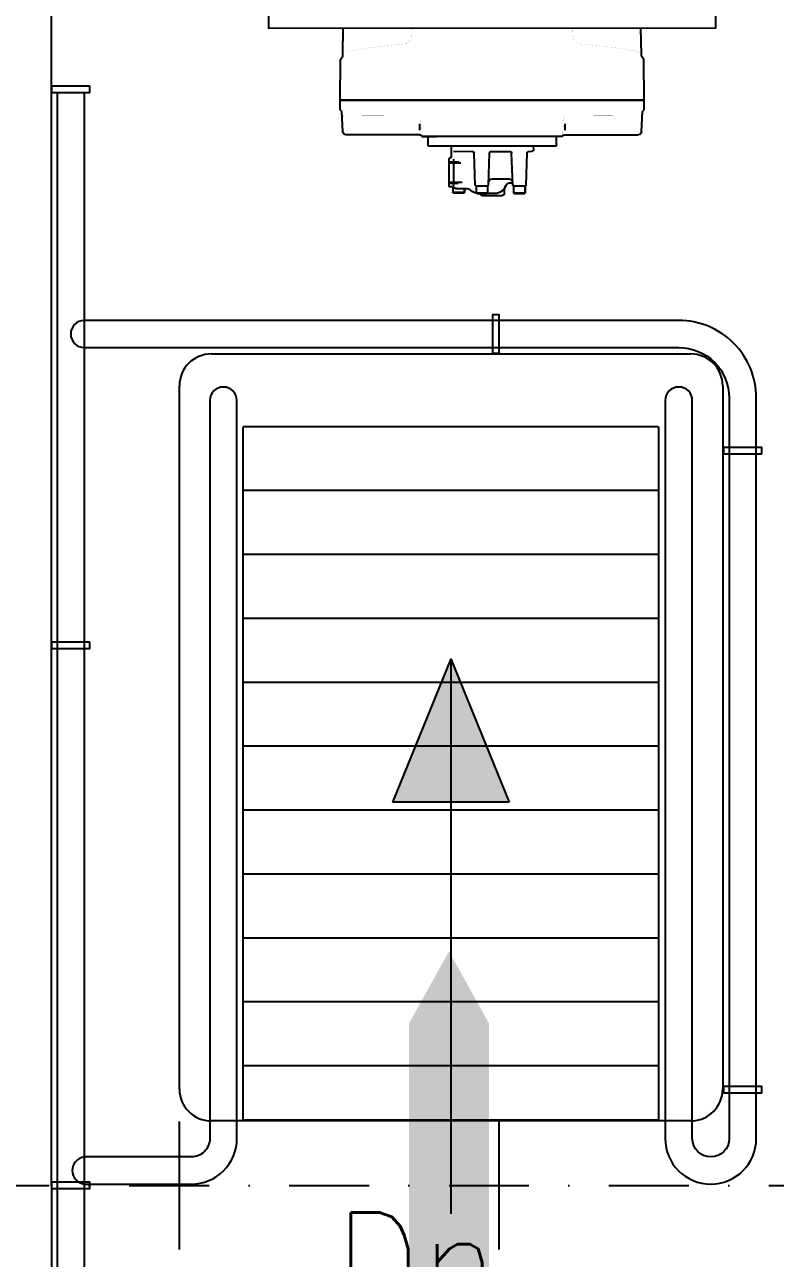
# Model space of a CAD drawing. Header units: millimetres. Extents: x 1084702 to 1166801, y 36632 to 124519.
# Drawn here: x 1104651 to 1105825, y 78443 to 80373 of the extents above; entities that cross this region are included whole.
import ezdxf

# ---------------------------------------------------------------- set-up
doc = ezdxf.new("R2010")
doc.units = ezdxf.units.MM
doc.header["$LTSCALE"] = 250
doc.linetypes.add('DASHDOT', pattern=[1, 0.5, -0.25, 0, -0.25])
doc.layers.get('0').update_dxf_attribs({"color": 255})
for name, color, linetype in [('%posline', 240, 'Continuous'), ('%symbol', 1, 'Continuous'), ('SAFECO3', 80, 'Continuous')]:
    doc.layers.add(name, color=color, linetype=linetype)
doc.styles.add('18', font='romans', dxfattribs={"height": 180})
doc.styles.add('ROMANS', font='ROMANS.shx', dxfattribs={"height": 100})
doc.dimstyles.new('dott', dxfattribs={"dimscale": 100, "dimtxt": 150, "dimasz": 0.01, "dimexe": 0.5, "dimexo": 1, "dimgap": 1, "dimtad": 1, "dimdsep": 46, "dimtxsty": 'ROMANS', "dimcen": 1.5, "dimclrd": 1, "dimclre": 1, "dimclrt": 2, "dimazin": 2, "dimtfac": 1, "dimtmove": 2, "dimatfit": 3, "dimldrblk": 'DOT', "dimfxl": 1, "dimtvp": 100, "dimtolj": 1, "dimarcsym": 0})

# ---------------------------------------------------------------- blocks, each defined once
blk = doc.blocks.new('A$C64097268')
for p, q in [((12500, -100), (12500, 100)), ((13000, -100), (13000, 100))]:
    blk.add_line(p, q)
at = {"linetype": 'DASHDOT'}
blk.add_line((-2084.2, 0), (35128.7, 0), dxfattribs=at)
blk = doc.blocks.new('A.3.1_SYMB')
at = {"layer": 'SAFECO3'}
blk.add_lwpolyline([(0, 0, 0, 360, 0), (-324, 0, 150, 150, 0), (-1008, 0, 150, 150, 0)], format="xyseb", dxfattribs=at)
blk = doc.blocks.new('_Dot')
at = {"color": 0, "linetype": 'ByBlock', "lineweight": -2}
blk.add_line((-0.5, 0), (-1, 0), dxfattribs=at)
at = {"color": 0, "linetype": 'ByBlock', "const_width": 0.5}
blk.add_lwpolyline([(-0.25, 0, 1), (0.25, 0, 1)], format="xyb", close=True, dxfattribs=at)
blk = doc.blocks.new('sb vinsj')
for p, q in [((314.2, -1969.7), (331.9, -1966.5)), ((315, -1968.5), (330.7, -1965.7)), ((342.7, -1963.2), (317.6, -1967.8)), ((317.6, -1967.8), (320.2, -1967.3)), ((320.2, -1965.8), (320.2, -1967.3)), ((322.5, -1963.8), (338.2, -1961)), ((333.8, -1977.3), (331.9, -1966.5)), ((338.2, -1961), (354, -1958.2)), ((357.5, -1960.6), (358.7, -1967.7)), ((358.7, -1967.7), (361.9, -1972.7)), ((371.9, -1959.3), (389.7, -1956.1)), ((371.9, -1959.3), (372.7, -1958.1)), ((373.9, -1970.1), (371.9, -1959.3)), ((373.9, -1970.1), (371.9, -1959.3)), ((372.7, -1958.1), (388.5, -1955.3)), ((372.7, -1958.1), (388.5, -1955.3)), ((373.4, -1970.2), (392, -1966.9)), ((373.5, -1970.2), (391.6, -1966.9)), ((388.5, -1955.3), (389.7, -1956.1)), ((391.6, -1966.9), (389.7, -1956.1)), ((389.7, -1956.1), (391.6, -1966.9)), ((391.6, -1966.9), (393.2, -1967.6)), ((393.2, -1967.6), (403.7, -2016.4)), ((273.8, -1986.8), (279.5, -1985.8)), ((273.8, -1986.8), (279.5, -1985.8)), ((281.6, -2030.1), (273.8, -1986.8)), ((278.6, -1976.8), (296.3, -1973.6)), ((278.6, -1976.8), (279.4, -1975.6)), ((280.2, -1985.6), (278.6, -1976.8)), ((280.2, -1985.6), (278.6, -1976.8)), ((279.4, -1975.6), (295.1, -1972.8)), ((279.4, -1975.6), (295.1, -1972.8)), ((279.5, -1985.8), (280.2, -1985.6)), ((281.8, -1986.4), (289.2, -2027.5)), ((282.9, -1982.1), (294.1, -1980.1)), ((284.1, -1981.9), (299.7, -1979.1)), ((295.1, -1972.8), (296.3, -1973.6)), ((297.4, -1979.5), (296.3, -1973.6)), ((296.3, -1973.6), (297.4, -1979.5)), ((297.4, -1979.5), (299.7, -1979.1)), ((316.1, -1980.5), (314.2, -1969.7)), ((314.9, -1981.7), (322, -2031.1)), ((315.7, -1980.6), (334.2, -1977.3)), ((316.1, -1980.5), (333.8, -1977.3)), ((335.4, -1978), (345.9, -2026.8)), ((343.1, -1986.5), (368.4, -1982)), ((368.3, -1975.9), (373.2, -1975)), ((368.3, -1975.9), (373.2, -1975)), ((372.7, -1971.3), (373.5, -1970.2)), ((373.2, -1975), (372.7, -1971.3)), ((372.7, -1971.3), (379.8, -2020.7)), ((373.5, -1970.2), (373.9, -1970.1)), ((274.8, -1992.2), (289.2, -1989.6)), ((275, -1993.7), (295.6, -1990)), ((450.3, -2019.1), (253.4, -2054.5)), ((280.3, -2023.2), (298.8, -2019.9)), ((280.6, -2024.7), (296.8, -2021.8)), ((349.4, -2029.1), (377.3, -2024.1)), ((407.2, -2018.7), (411.3, -2018)), ((414.8, -2020.3), (415.5, -2025.3)), ((415.5, -2025.3), (415.8, -2025)), ((452.9, -2033.9), (450.3, -2019.1)), ((466.3, -2034.5), (579.8, -2014.1)), ((585.5, -2017.9), (592.8, -2048.8)), ((462.8, -2032.1), (246.3, -2071)), ((281.6, -2030.1), (282.1, -2030)), ((282.1, -2030), (281.6, -2030.1)), ((285.3, -2031.1), (282.1, -2030)), ((288.4, -2048.2), (285.3, -2031.1)), ((288.4, -2048.2), (285.3, -2031.1)), ((290.9, -2039.6), (319.6, -2034.5)), ((462.8, -2032.1), (440.6, -2036.1)), ((469.9, -2051.4), (468.1, -2041.6)), ((253.4, -2054.5), (256.1, -2069.2)), ((592.8, -2048.8), (595.7, -2050.9)), ((595.7, -2050.9), (598.4, -2065.6)), ((243.5, -2074.6), (130, -2095)), ((130.5, -2149.8), (598, -2065.7)), ((598.4, -2065.6), (130.9, -2149.7)), ((246, -2091.7), (244.2, -2081.8)), ((246.3, -2071), (268.4, -2067)), ((598.4, -2065.6), (609.4, -2128.5)), ((125.9, -2100.5), (129.9, -2132.1)), ((129.9, -2132.1), (127.8, -2135)), ((127.8, -2135), (130.5, -2149.8)), ((606.8, -2136), (613.5, -2177.7)), ((609.4, -2128.5), (607.4, -2132.3)), ((130.5, -2149.8), (142.1, -2212.5)), ((142.1, -2212.5), (145.3, -2215.4)), ((147.1, -2218.7), (155.3, -2260.1))]:
    blk.add_line(p, q)
at = {"const_width": 0.1}
for points in [[(463, -2032.4), (469.2, -2059, 0.39896), (474.9, -2062.8), (586.6, -2043.1, -0.39896), (592.4, -2046.9), (593, -2049.6), (595.9, -2051.6), (598.5, -2066.4), (609.2, -2125.3, -0.156457), (608.4, -2131.3, 0.087591), (607.5, -2134.7, -0.232657), (602.8, -2142.2, -0.02827), (515, -2170, 0.354362), (506.3, -2183.9), (508, -2197.1)], [(245.8, -2071.5), (249.3, -2098.5, -0.39896), (245.2, -2104.1), (133.6, -2124.5, 0.39896), (129.6, -2130.1), (129.9, -2132.8), (127.9, -2135.7), (130.6, -2150.5), (141.1, -2209.5, 0.156457), (144, -2214.8, -0.087591), (146, -2217.7, 0.232657), (153, -2223.1, 0.02827), (245, -2218.6, -0.354362), (258, -2228.6), (261, -2241.5)]]:
    blk.add_lwpolyline(points, format="xyb", dxfattribs=at)
blk.add_lwpolyline([(57.7, -2379.3), (40, -2280.8), (728.9, -2157), (746.6, -2255.4)], close=True)
for centre, radius, start, end in [((320.8, -1985.5), 18, 100.1946, 144.6101), ((320.8, -1985.5), 18, 100.1946, 144.6101), ((315.2, -1969.5), 1, 100.1946, 190.1946), ((323, -1966.7), 2.86, 100.1946, 192.9912), ((323, -1966.8), 3, 100.1946, 160.1948), ((330.9, -1966.7), 1, 10.1946, 100.1946), ((345.9, -1981), 18, 27.1523, 100.1946), ((354.5, -1961.1), 3, 10.1946, 100.1946), ((372.9, -1959.1), 1, 100.1946, 190.1946), ((388.7, -1956.3), 1, 10.1946, 100.1946), ((392.2, -1967.8), 1, 12.1953, 100.1946), ((279.6, -1976.6), 1, 100.1946, 190.1946), ((279, -1982.8), 3, 280.1946, 340.1945), ((284.6, -1984.9), 3, 100.1946, 160.1946), ((295.3, -1973.8), 1, 10.1946, 100.1946), ((298, -1969.3), 10, 280.1946, 324.61), ((298, -1969.3), 10, 280.1933, 324.6101), ((315.9, -1981.6), 1, 100.1946, 188.1938), ((315.9, -1981.6), 1, 100.1946, 188.1938), ((334.4, -1978.2), 1, 12.1953, 100.1946), ((342.1, -1980.6), 6, 192.1947, 280.1946), ((369, -1966.5), 9.39, 221.3337, 266.0132), ((367.3, -1976.1), 6, 280.1946, 8.1947), ((373.7, -1971.2), 1, 100.1946, 188.1938), ((376.8, -2021.1), 3, 280.1946, 8.1944), ((406.6, -2015.8), 3, 192.1946, 280.1947), ((411.8, -2020.9), 3, 12.1947, 100.1946), ((580.7, -2019), 5, 13.1946, 100.1946), ((282.6, -2033), 3, 52.0049, 100.1946), ((286.3, -2028.3), 3, 232.0049, 250.8071), ((319, -2031.5), 3, 280.1946, 8.1944), ((348.9, -2026.2), 3, 192.1947, 280.1946), ((465.7, -2031.6), 3, 190.1946, 280.1946), ((242.9, -2071.6), 3, 280.1946, 10.1946), ((130.8, -2099.9), 5, 100.1946, 187.1946), ((612.7, -2135.1), 6, 152.8576, 189.1946), ((141.2, -2219.8), 6, 11.1946, 47.5316)]:
    blk.add_arc(centre, radius, start, end)
blk = doc.blocks.new('Adeck_B4_1')
for p, q in [((86929.6, 38977.9), (86929.6, 43777.9)), ((87179.6, 40278.9), (87929.6, 40278.9)), ((87129.6, 39128.9), (87129.6, 40228.9)), ((87979.6, 40228.9), (87979.6, 39128.9)), ((87879.2, 40165), (87229.2, 40165)), ((87229.2, 39080), (87229.2, 40165)), ((87229.2, 39080), (87229.2, 40165)), ((87879.2, 40165), (87879.2, 39080)), ((87879.2, 40065), (87229.2, 40065)), ((87879.2, 39965), (87229.2, 39965)), ((87879.2, 39865), (87229.2, 39865)), ((87554.2, 39801.6), (87463.1, 39577.8)), ((87554.2, 39801.6), (87554.2, 38933.3)), ((87554.2, 39801.6), (87645.3, 39577.8)), ((87879.2, 39765), (87229.2, 39765)), ((87879.2, 39665), (87229.2, 39665)), ((87645.3, 39577.8), (87463.1, 39577.8)), ((87879.2, 39565), (87229.2, 39565)), ((87879.2, 39465), (87229.2, 39465)), ((87879.2, 39365), (87229.2, 39365)), ((87879.2, 39265), (87229.2, 39265)), ((87879.2, 39165), (87229.2, 39165)), ((87929.6, 39078.9), (87179.6, 39078.9)), ((87879.2, 39080), (87229.2, 39080)), ((86929.6, 38977.9), (86929.6, 34177.9))]:
    blk.add_line(p, q)
for points in [[(86929.6, 40687.9), (86989.6, 40687.9), (86989.6, 40697.9), (86929.6, 40697.9)], [(87629.6, 40280.1), (87629.6, 40340.1), (87619.6, 40340.1), (87619.6, 40280.1)], [(87980.8, 40122.7), (88040.8, 40122.7), (88040.8, 40132.7), (87980.8, 40132.7)], [(86929.6, 39817.9), (86989.6, 39817.9), (86989.6, 39827.9), (86929.6, 39827.9)], [(87980.8, 39122.7), (88040.8, 39122.7), (88040.8, 39132.7), (87980.8, 39132.7)], [(86929.6, 38972.9), (86989.6, 38972.9), (86989.6, 38982.9), (86929.6, 38982.9)]]:
    blk.add_lwpolyline(points, close=True)
for points in [[(86938.4, 40687.9), (86938.4, 37267.9)], [(86980.8, 40687.9), (86980.8, 37267.9)]]:
    blk.add_lwpolyline(points)
for points in [[(88032, 39051.2), (88032, 40210.1, 0.414214), (87910.8, 40331.3), (86980.8, 40331.3, 1), (86980.8, 40288.9), (87910.8, 40288.9, -0.414214), (87989.6, 40210.1), (87989.6, 39051.2)], [(87989.6, 39051.2, -1), (87932, 39051.2), (87932, 40205.9, 1), (87889.6, 40205.9), (87889.6, 39051.2, 1), (88032, 39051.2)]]:
    blk.add_lwpolyline(points, format="xyb")
blk.add_lwpolyline([(87177.2, 40205.9), (87177.2, 39051.2, -0.414214), (87148.4, 39022.4), (86980.8, 39022.4, 0.882393), (86980.8, 38980), (87148.4, 38980, 0.414214), (87219.6, 39051.2), (87219.6, 40205.9, 1)], format="xyb", close=True)
for centre, start, end in [((87179.6, 40228.9), 90, 180), ((87929.6, 40228.9), 0, 90), ((87929.6, 40228.9), 0, 90), ((87179.6, 39128.9), 180, 270), ((87929.6, 39128.9), 270, 0)]:
    blk.add_arc(centre, 50, start, end)
blk.add_solid([(87645.3, 39577.8), (87554.2, 39801.6), (87463.1, 39577.8)])
at = {"xscale": -1, "rotation": 190.1945710878433}
blk.add_blockref('sb vinsj', (87633.2, 38536.9), dxfattribs=at)
at = {"style": '18'}
blk.add_text('Dn', height=150, dxfattribs=at).set_placement((87372, 38785.8))

msp = doc.modelspace()

# ---------------------------------------------------------------- block references
at = {"layer": '%symbol', "xscale": 0.8333333333329453, "yscale": 0.8333333333329453, "zscale": 0.8333333333329453, "rotation": 90}
msp.add_blockref('A.3.1_SYMB', (1105314.4, 78923.1), dxfattribs=at)
for name, p in [('Adeck_B4_1', (1017763, 39579)), ('A$C64097268', (1092392.6, 78556.8))]:
    msp.add_blockref(name, p)

# ---------------------------------------------------------------- leaders
at = {"layer": '%posline', "linetype": 'ByBlock'}
msp.add_leader([(1107175.1, 79593.1), (1105452.4, 84181.9)], dimstyle='dott', override={"dimasz": 2, "dimgap": 1, "dimtad": 0, "dimclrd": 256}, dxfattribs=at)

doc.saveas('drawing.dxf')
